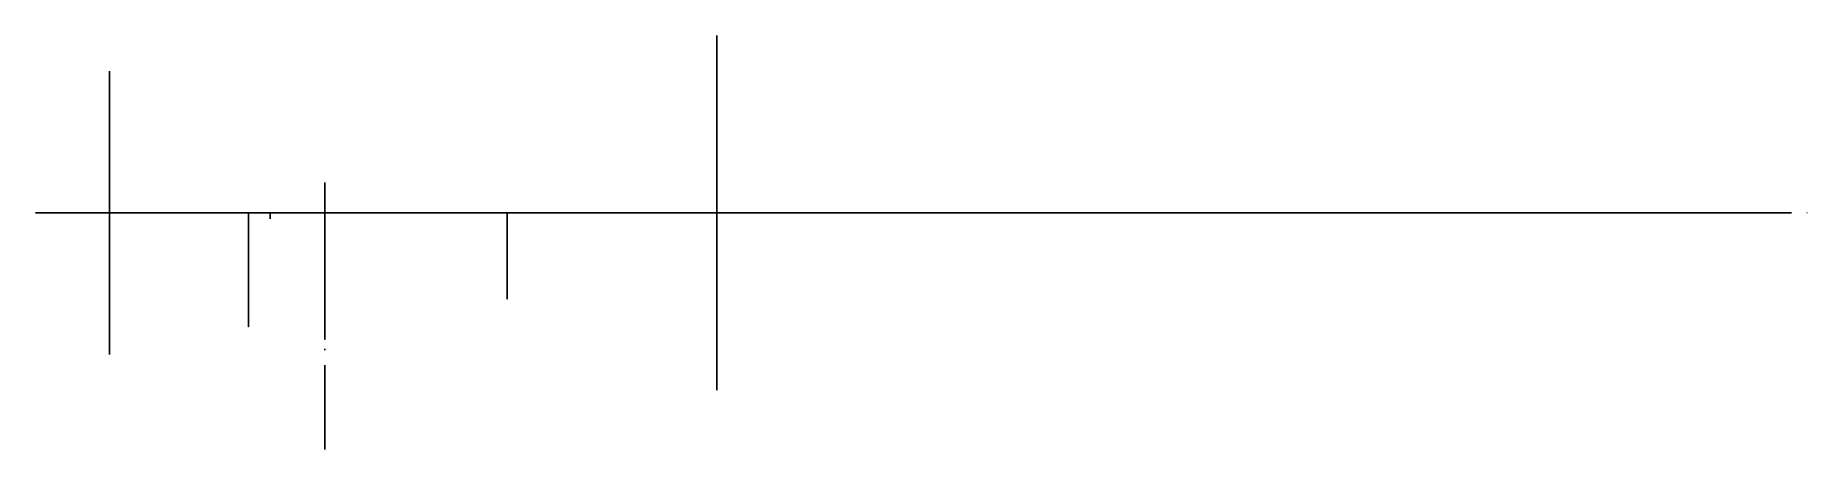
# Model space of a CAD drawing. Header units: millimetres. Extents: x -15 to 335, y -47 to 6967.
# Drawn here: x -14.6 to 334.9, y -46.7 to 35 of the extents above.
import ezdxf

# ---------------------------------------------------------------- set-up
doc = ezdxf.new("R2010")
doc.units = ezdxf.units.MM
doc.linetypes.add('ACAD_ISO04W100', pattern=[30, 24, -3, 0, -3])
for name, color, linetype in [('Lines', 7, 'Continuous'), ('section1-HID', 7, 'Continuous'), ('section1-VIS', 7, 'Continuous'), ('section2-HAT', 7, 'Continuous'), ('section2-HID', 7, 'Continuous'), ('section2-VIS', 7, 'Continuous'), ('top3-VIS', 7, 'Continuous'), ('Top4-HID', 7, 'Continuous'), ('Top4-VIS', 7, 'Continuous'), ('VPORTS', 7, 'Continuous'), ('Оси', 72, 'ACAD_ISO04W100'), ('размеры', 7, 'Continuous')]:
    doc.layers.add(name, color=color, linetype=linetype)

msp = doc.modelspace()

# ---------------------------------------------------------------- hatches: boundary and pattern name
at = {"layer": 'section2-HAT', "extrusion": (-1, 0, 0)}
h = msp.add_hatch(dxfattribs=at)
h.set_pattern_fill('ANSI31', color=256, scale=0.75, style=0)
h.set_pattern_definition([(45, (-5e-13, 69.9257), (-1.6838, 1.6838), [])])
edge = h.paths.add_edge_path(flags=16)
edge.add_arc((0, 0), 25, 0, 360)
edge = h.paths.add_edge_path()
edge.add_arc((0, 0), 28, 0, 360)
at = {"layer": 'размеры', "extrusion": (-2.04818e-16, -1, 2.08268e-32)}
h = msp.add_hatch(dxfattribs=at)
h.set_pattern_fill('ANSI31', color=256, scale=0.75, angle=90, style=0)
h.set_pattern_definition([(135, (-2e-42, 35), (-1.683798, -1.683798), [])])
h.paths.add_polyline_path([(136.46, 12), (131.12, 12), (130.46, 11), (130.46, 6.5), (136.46, 6.5)])
h.paths.add_polyline_path([(136.46, -12), (136.46, -6.5), (130.46, -6.5), (130.46, -11), (131.12, -12)])
edge = h.paths.add_edge_path()
edge.add_line((56.45, 34.96), (42.45, 34.92))
edge.add_line((42.45, 34.92), (42.45, 20.92))
edge.add_line((42.45, 20.92), (42.45, 0))
edge.add_line((42.45, 0), (54.46, 0))
edge.add_line((54.46, 0), (54.46, 15.92))
edge.add_spline(control_points=[(54.46, 15.92), (54.46, 16.04), (54.48, 16.18), (54.53, 16.44), (54.57, 16.57), (54.66, 16.8), (54.73, 16.92), (54.88, 17.14), (54.96, 17.25), (55.14, 17.42), (55.24, 17.51), (55.47, 17.66), (55.59, 17.72), (55.81, 17.81), (55.94, 17.85), (56.2, 17.91), (56.33, 17.92), (56.45, 17.92)], knot_values=[8.885776, 8.885776, 8.885776, 8.885776, 9.256016, 9.256016, 9.626257, 9.626257, 9.996497, 9.996497, 10.366738, 10.366738, 10.736979, 10.736979, 11.107219, 11.107219, 11.47746, 11.47746, 11.837619, 11.837619, 11.837619, 11.837619], degree=3, periodic=0)
edge.add_line((56.46, 17.92), (64.46, 17.92))
edge.add_line((64.46, 17.92), (64.46, 21.61))
edge.add_line((64.46, 21.61), (62.48, 24.92))
edge.add_line((62.48, 24.92), (56.45, 24.92))
edge.add_line((56.45, 24.92), (56.45, 34.96))
edge = h.paths.add_edge_path()
edge.add_line((42.45, 0), (42.45, -21.08))
edge.add_line((42.45, -21.08), (42.45, -35.08))
edge.add_line((42.45, -35.08), (43, -35.08))
edge.add_line((43, -35.08), (44.37, -35.08))
edge.add_line((44.37, -35.08), (45.45, -22.83))
edge.add_line((45.45, -22.83), (46.45, -22.83))
edge.add_line((46.45, -22.83), (46.45, -13.42))
edge.add_spline(control_points=[(46.45, -13.42), (47.49, -12.9), (48.42, -12.44), (48.97, -12.16), (49.27, -12.01), (49.39, -11.95), (49.43, -11.93), (49.45, -11.92), (49.45, -11.92), (49.45, -11.92), (49.45, -11.92), (49.46, -11.92), (49.46, -11.92), (49.46, -11.92), (49.47, -11.93), (49.51, -11.94), (49.62, -12), (49.95, -12.17), (50.95, -12.67), (52.45, -13.42)], knot_values=[0, 0, 0, 0.000481, 0.001239, 0.003459, 0.010092, 0.029981, 0.089642, 0.268543, 0.802382, 2.280448, 4.435277, 5.805257, 6.387744, 6.599221, 6.67179, 6.696217, 6.704387, 6.707113, 6.708022, 6.708022, 6.708022], weights=[1, 1.528769, 2.891109, 6.165265, 15.891128, 44.969164, 131.668225, 387.002614, 1108.044302, 2791.235822, 4069.996189, 2820.379314, 1251.176789, 461.431934, 159.199876, 53.68529, 17.965077, 5.996342, 1.999729, 1], degree=2, periodic=0)
edge.add_line((52.45, -13.42), (52.45, -14.08))
edge.add_line((52.45, -14.08), (54.46, -14.08))
edge.add_line((54.46, -14.08), (54.46, 0))
edge.add_line((54.46, 0), (42.45, 0))
h.paths.add_polyline_path([(136.46, -10), (136.46, -12), (136.46, -23), (137.96, -25), (138.46, -25), (138.46, -20), (143.46, -20), (143.46, -25), (146.46, -25), (146.46, -20), (151.46, -20), (151.46, -25), (151.96, -25), (153.46, -23), (153.46, -10)])
h.paths.add_polyline_path([(151.96, 25), (151.46, 25), (151.46, 20), (146.46, 20), (146.46, 25), (143.46, 25), (143.46, 20), (138.46, 20), (138.46, 25), (137.96, 25), (136.46, 23), (136.46, 10), (153.46, 10), (153.46, 23)])
h.paths.add_polyline_path([(168.45, -18), (164.45, -18), (156.44, -18), (156.44, -21.69), (158.43, -25), (164.44, -25), (164.45, -25), (164.45, -35), (165, -35), (166.21, -35), (167.45, -22.75), (168.45, -22.75)])
h.paths.add_polyline_path([(181.95, -11), (178.95, -11), (178.95, -13.5, -0.414214), (176.45, -16), (174.45, -16), (174.45, -22.75), (175.45, -22.75), (176.57, -35), (177.9, -35), (178.45, -35), (178.45, -19.75, -0.414214), (180.2, -18, 0.414214), (181.95, -16.25)])
h.paths.add_polyline_path([(173.95, -11), (166.44, -11), (166.44, -14), (168.45, -14), (168.45, -13.34), (171.45, -11.84), (173.95, -13.09)])
h.paths.add_polyline_path([(178.45, 35), (164.45, 35), (164.45, 25), (162.45, 25), (158.43, 25), (156.44, 21.69), (156.44, 18), (164.44, 18, -0.414214), (166.44, 16), (166.44, 11), (173.95, 11), (173.95, 16), (178.95, 16), (178.95, 11), (181.95, 11), (181.95, 16.25, 0.414214), (180.2, 18, -0.414214), (178.45, 19.75)])
h.paths.add_polyline_path([(64.46, -18.08), (56.46, -18.08), (56.45, -18.08), (52.45, -18.08), (52.45, -22.83), (53.45, -22.83), (54.63, -35.08), (55.9, -35.08), (56.45, -35.08), (56.45, -25), (58.45, -25), (62.52, -25), (64.46, -21.77)])
h = msp.add_hatch(dxfattribs=at)
h.set_pattern_fill('ANSI37', color=256, scale=0.75, style=0)
h.set_pattern_definition([(45, (-2e-42, 35), (-1.683798, 1.683798), []), (135, (-2e-42, 35), (-1.683798, -1.683798), [])])
h.paths.add_polyline_path([(58.45, -25.08), (56.45, -25.08), (56.45, -35), (58.45, -35)])
h.paths.add_polyline_path([(58.45, 34.96), (56.45, 34.96), (56.45, 25), (58.45, 25)])
h.paths.add_polyline_path([(164.45, 35), (162.45, 35), (162.45, 25), (164.45, 25)])
h.paths.add_polyline_path([(164.45, -25), (162.45, -25), (162.45, -35), (164.45, -35)])
h = msp.add_hatch(dxfattribs=at)
h.set_pattern_fill('ANSI31', color=256, scale=0.75, style=0)
h.set_pattern_definition([(45, (-2e-42, 35), (-1.683798, 1.683798), [])])
h.paths.add_polyline_path([(162.45, 25), (162.45, 28), (58.45, 28), (58.45, 25)])
h.paths.add_polyline_path([(148.45, 35), (148.45, 28), (162.45, 28), (162.45, 35)])
h.paths.add_polyline_path([(72.45, 28), (72.45, 35), (58.45, 34.96), (58.45, 28)])
h.paths.add_polyline_path([(162.45, -28), (162.45, -25), (62.52, -25), (62.48, -25.08), (58.45, -25.08), (58.45, -28)])
h.paths.add_polyline_path([(72.45, -35), (72.45, -28), (58.45, -28), (58.45, -35)])
h.paths.add_polyline_path([(162.45, -35), (162.45, -28), (148.45, -28), (148.45, -35)])
h.paths.add_polyline_path([(75.27, -3.75), (75.27, 3.75), (79.02, 3.75), (79.02, -3.75)], flags=9)
h = msp.add_hatch(dxfattribs=at)
h.set_pattern_fill('ANSI37', color=256, scale=0.5, style=0)
h.set_pattern_definition([(45, (-2e-42, 35), (-1.122532, 1.122532), []), (135, (-2e-42, 35), (-1.122532, -1.122532), [])])
h.paths.add_polyline_path([(173.95, 13.5, 1), (178.95, 13.5, 1)])
h.paths.add_polyline_path([(173.95, -13.5, 1), (178.95, -13.5, 1)])
h.paths.add_polyline_path([(144.46, 8, 1), (148.46, 8, 1)])
h.paths.add_polyline_path([(144.46, -8, 1), (148.46, -8, 1)])
h.paths.add_polyline_path([(143.46, -22.5, 1), (138.46, -22.5, 1)])
h.paths.add_polyline_path([(146.46, -22.5, 1), (151.46, -22.5, 1)])
h.paths.add_polyline_path([(138.46, 22.5, 1), (143.46, 22.5, 1)])
h.paths.add_polyline_path([(151.46, 22.5, 1), (146.46, 22.5, 1)])

# ---------------------------------------------------------------- linework, layer by layer
at = {"extrusion": (1, 0, -3.44509e-16)}
msp.add_line((42.45, 0, -0.08), (42.45, -13, -0.08), dxfattribs=at)
at = {"extrusion": (-1.22465e-16, 0, -1)}
msp.add_line((123.27, -25.54), (123.27, -25.54), dxfattribs=at)
at = {"layer": 'Lines', "extrusion": (-1, 0, 0)}
for p, q in [((42.45, 0, -20), (42.45, 6, -20)), ((42.45, 6, -20), (42.45, 6, 20)), ((42.45, 0, 20), (42.45, 6, 20))]:
    msp.add_line(p, q, dxfattribs=at)
at = {"layer": 'Lines', "extrusion": (-1, 0, 0), "elevation": -119.79}
for points in [[(-24, -25.35), (-27, -23.62), (-30, -25.35), (-30, -28.81), (-27, -30.54), (-24, -28.81)], [(-24, 28.81), (-27, 30.54), (-30, 28.81), (-30, 25.35), (-27, 23.62), (-24, 25.35)]]:
    msp.add_lwpolyline(points, close=True, dxfattribs=at)
at = {"layer": 'Lines', "extrusion": (-1, 0, 0)}
for centre, radius in [((-27, -27, -119.79), 7), ((-27, 27.16, -119.79), 7), ((-27, -27, -119.79), 6), ((-27, 27.16, -119.79), 6), ((-27, -27, -119.79), 5), ((-27, 27.16, -119.79), 5), ((-27, -27.08, -119.79), 3), ((-27, 27.08, -119.79), 3)]:
    msp.add_circle(centre, radius, dxfattribs=at)
at = {"layer": 'section1-HID'}
for p, q in [((42.45, 0, 20.92), (42.45, 0, -21.08)), ((52.45, 0, -21.08), (42.45, 0, -21.08)), ((52.45, 0, -33.08), (42.45, 0, -33.08)), ((52.45, 0, 32.92), (42.45, 0, 32.92)), ((52.45, 0, 20.92), (42.45, 0, 20.92)), ((52.45, 0, -27.08), (52.45, 0, -22.83)), ((52.45, 0, -33.08), (52.45, 0, -27.08)), ((52.45, 0, 26.92), (52.45, 0, 32.92)), ((52.45, 0, 20.92), (52.45, 0, 26.92)), ((56.45, 0, -23.08), (52.45, 0, -23.08)), ((56.45, 0, -31.08), (52.45, 0, -31.08)), ((56.45, 0, 30.92), (52.45, 0, 30.92)), ((56.45, 0, 22.92), (52.45, 0, 22.92)), ((56.45, 0, 23), (58.45, 0, 23)), ((56.45, 0, 31), (58.45, 0, 31)), ((56.45, 0, -31), (58.45, 0, -31)), ((56.45, 0, -23), (58.45, 0, -23)), ((58.45, 0, -25), (58.45, 0, 24.92)), ((58.45, 0, 24.92), (58.45, 0, -25)), ((58.45, 0, 23), (72.45, 0, 23)), ((58.45, 0, 31), (72.45, 0, 31)), ((58.45, 0, -31), (72.45, 0, -31)), ((58.45, 0, -23), (72.45, 0, -23)), ((62.48, 0, -25.08), (62.48, 0, 24.92)), ((72.45, 0, -28), (72.45, 0, 28)), ((90.5, 0, 1.5), (95.73, 0, 1.5)), ((90.5, 0, -1.5), (95.73, 0, -1.5)), ((91.77, 0, -1.5), (91.77, 0, -13.92)), ((91.77, 0, 13.92), (91.77, 0, 1.5)), ((94.77, 0, -1.5), (94.77, 0, -13.92)), ((94.77, 0, 13.92), (94.77, 0, 1.5)), ((97.27, 0, 25), (97.27, 0, -25)), ((97.77, 0, 20), (97.77, 0, -20)), ((99.57, 0, 6.5), (99.57, 0, -6.5)), ((100.77, 0, 10), (100.77, 0, -10)), ((102.77, 0, 20), (102.77, 0, -20)), ((103.77, 0, 6), (103.77, 0, -6)), ((105.77, 0, 20), (105.77, 0, -20)), ((107.77, 0, 6), (107.77, 0, -6)), ((110.77, 0, 20), (110.77, 0, -20)), ((111.27, 0, 25), (111.27, 0, -25)), ((112.77, 0, -10), (112.77, 0, 10)), ((112.77, 0, 10), (112.77, 0, -10)), ((148.45, 0, 28), (148.45, 0, -28)), ((148.45, 0, 23), (162.45, 0, 23)), ((148.45, 0, 31), (162.45, 0, 31)), ((148.45, 0, -31), (162.45, 0, -31)), ((148.45, 0, -23), (162.45, 0, -23)), ((156.44, 0, -11), (156.44, 0, 11)), ((158.43, 0, 25), (158.43, 0, -25)), ((162.45, 0, 25), (162.45, 0, -25)), ((162.45, 0, -25), (162.45, 0, 25)), ((162.45, 0, 23), (164.45, 0, 23)), ((162.45, 0, 31), (164.45, 0, 31)), ((162.45, 0, -31), (164.45, 0, -31)), ((162.45, 0, -23), (164.45, 0, -23)), ((164.44, 0, 11), (164.44, 0, -11)), ((164.45, 0, -11), (164.45, 0, 11)), ((168.45, 0, -23), (164.45, 0, -23)), ((168.45, 0, -31), (164.45, 0, -31)), ((168.45, 0, 31), (164.45, 0, 31)), ((168.45, 0, 23), (164.45, 0, 23)), ((166.44, 0, -10), (166.44, 0, 10)), ((168.45, 0, -22.75), (168.45, 0, -33)), ((168.45, 0, 33), (168.45, 0, 21)), ((168.45, 0, -33), (178.45, 0, -33)), ((168.45, 0, -21), (178.45, 0, -21)), ((168.45, 0, 21), (178.45, 0, 21)), ((168.45, 0, 33), (178.45, 0, 33)), ((173.95, 0, -10), (173.95, 0, 10)), ((178.45, 0, -19.75), (178.45, 0, 19.75)), ((178.95, 0, 10), (178.95, 0, -10)), ((181.95, 0, 10), (181.95, 0, -10)), ((261.77, 0, -11), (261.77, 0, 11)), ((262.77, 0, 6.5), (262.77, 0, -6.5))]:
    msp.add_line(p, q, dxfattribs=at)
for points, weights in [([(90.5, 0, 1.5), (90.38, 0), (90.5, 0, -1.5)], [1.07913430384, 1.08753236283, 1.07913430384]), ([(95.73, 0, -1.5), (95.77, 0, -0.75), (95.77, 0)], [1.01390288469, 1.00888457794, 1]), ([(95.77, 0), (95.77, 0, 0.75), (95.73, 0, 1.5)], [1, 1.00888457794, 1.01390288469])]:
    msp.add_rational_spline(points, weights, degree=2, dxfattribs=at)
at = {"layer": 'section1-VIS'}
for p, q in [((21.43, 0, -9.28), (39.45, 0, -21.08)), ((39.45, 0, 20.92), (21.43, 0, 9.12)), ((39.45, 0, -21.08), (42.45, 0, -21.08)), ((42.45, 0, 20.92), (39.45, 0, 20.92)), ((42.45, 0, 34.92), (42.45, 0, 20.92)), ((42.45, 0, -35.08), (43, 0, -35.08)), ((42.45, 0, -21.08), (42.45, 0, -35.08)), ((72.45, 0, 35), (42.45, 0, 34.92)), ((55.9, 0, -35.08), (43, 0, -35.08)), ((44.37, 0, -35.08), (45.45, 0, -22.83)), ((45.45, 0, -22.83), (46.45, 0, -22.83)), ((52.45, 0, -22.83), (46.45, 0, -22.83)), ((52.45, 0, -13.42), (46.45, 0, -13.42)), ((46.45, 0, -22.83), (46.45, 0, -13.42)), ((52.45, 0, -22.83), (53.45, 0, -22.83)), ((52.45, 0, -18.08), (52.45, 0, -22.83)), ((56.45, 0, -18.08), (52.45, 0, -18.08)), ((52.45, 0, -14.08), (54.46, 0, -14.08)), ((52.45, 0, -13.42), (52.45, 0, -14.08)), ((53.45, 0, -22.83), (54.63, 0, -35.08)), ((54.46, 0, -14.08), (54.46, 0, -15.96)), ((54.46, 0, -14.08), (54.46, 0, 15.92)), ((55.9, 0, -35.08), (56.45, 0, -35.08)), ((56.45, 0, -18.08), (56.45, 0, -18.08)), ((56.45, 0, 25), (58.45, 0, 25)), ((56.45, 0, 35), (56.45, 0, 25)), ((56.45, 0, -25), (56.45, 0, -35)), ((58.45, 0, -25), (56.45, 0, -25)), ((56.45, 0, -35), (58.45, 0, -35)), ((56.46, 0, 17.92), (64.46, 0, 17.92)), ((64.46, 0, -18.08), (56.46, 0, -18.08)), ((62.48, 0, 24.92), (56.46, 0, 24.92)), ((56.46, 0, -25.08), (62.48, 0, -25.08)), ((58.45, 0, 24.92), (58.45, 0, 25)), ((58.45, 0, 35), (58.45, 0, 25)), ((162.45, 0, 28), (58.45, 0, 28)), ((58.45, 0, 25), (162.45, 0, 25)), ((58.45, 0, -28), (162.45, 0, -28)), ((58.45, 0, -35), (72.45, 0, -35)), ((58.45, 0, -25), (58.45, 0, -35)), ((162.45, 0, -25), (58.45, 0, -25)), ((58.45, 0, 25), (58.45, 0, 24.92)), ((58.45, 0, 25), (58.45, 0, 35)), ((58.45, 0, -35), (58.45, 0, -25)), ((64.46, 0, 21.61), (62.48, 0, 24.92)), ((62.48, 0, -25.08), (64.46, 0, -21.77)), ((64.46, 0, 17.92), (64.46, 0, -18.08)), ((64.46, 0, 17.92), (64.46, 0, 21.61)), ((64.46, 0, -21.77), (64.46, 0, -18.08)), ((72.45, 0, 28), (72.45, 0, 35)), ((72.45, 0, -35), (72.45, 0, -28)), ((97.77, 0, 25), (97.27, 0, 25)), ((97.27, 0, -25), (97.77, 0, -25)), ((105.77, 0, 25), (102.77, 0, 25)), ((102.77, 0, -25), (105.77, 0, -25)), ((111.27, 0, 25), (110.77, 0, 25)), ((110.77, 0, -25), (111.27, 0, -25)), ((127.76, 0, 4.95), (127.76, 0, -5.06)), ((129.04, 0, -6.5), (140.26, 0, -6.5)), ((140.26, 0, 6.5), (129.04, 0, 6.5)), ((130.46, 0, -11), (131.12, 0, -12)), ((130.46, 0, -6.5), (130.46, 0, -11)), ((131.12, 0, 12), (130.46, 0, 11)), ((131.12, 0, -12), (136.46, 0, -12)), ((136.46, 0, 12), (131.12, 0, 12)), ((132.46, 0, 13.92), (135.46, 0, 13.92)), ((135.46, 0, -13.92), (132.46, 0, -13.92)), ((136.46, 0, 10), (153.46, 0, 10)), ((136.46, 0, 23), (136.46, 0, 10)), ((137.96, 0, 25), (136.46, 0, 23)), ((136.46, 0, -23), (137.96, 0, -25)), ((136.46, 0, -10), (136.46, 0, -23)), ((153.46, 0, -10), (136.46, 0, -10)), ((136.46, 0, -12), (136.46, 0, -6.5)), ((138.46, 0, 20), (138.46, 0, 25)), ((143.46, 0, 20), (138.46, 0, 20)), ((138.46, 0, -20), (143.46, 0, -20)), ((138.46, 0, -25), (138.46, 0, -20)), ((140.26, 0, -8.5), (141.46, 0, -10)), ((140.26, 0, -6.5), (140.26, 0, -8.5)), ((140.26, 0, 8.5), (140.26, 0, 6.5)), ((141.46, 0, 10), (140.26, 0, 8.5)), ((141.46, 0, -10), (144.46, 0, -10)), ((144.46, 0, 10), (141.46, 0, 10)), ((143.46, 0, 25), (143.46, 0, 20)), ((143.46, 0, -20), (143.46, 0, -25)), ((144.46, 0, -6), (148.46, 0, -6)), ((144.46, 0, -10), (144.46, 0, -6)), ((144.46, 0, 6), (144.46, 0, 10)), ((148.46, 0, 6), (144.46, 0, 6)), ((146.46, 0, 20), (146.46, 0, 25)), ((151.46, 0, 20), (146.46, 0, 20)), ((146.46, 0, -20), (151.46, 0, -20)), ((146.46, 0, -25), (146.46, 0, -20)), ((148.45, 0, 35), (148.45, 0, 28)), ((162.45, 0, 35), (148.45, 0, 35)), ((148.45, 0, -35), (162.45, 0, -35)), ((148.45, 0, -28), (148.45, 0, -35)), ((148.46, 0, -10), (153.46, 0, -10)), ((148.46, 0, -6), (148.46, 0, -10)), ((148.46, 0, 10), (148.46, 0, 6)), ((153.46, 0, 10), (148.46, 0, 10)), ((151.46, 0, 25), (151.46, 0, 20)), ((151.46, 0, -20), (151.46, 0, -25)), ((153.46, 0, 23), (151.96, 0, 25)), ((151.96, 0, -25), (153.46, 0, -23)), ((153.46, 0, -11), (302.46, 0, -11)), ((153.46, 0, -10), (153.46, 0, -11)), ((153.46, 0, 11), (153.46, 0, 10)), ((302.46, 0, 11), (153.46, 0, 11)), ((153.46, 0, 10), (153.46, 0, 23)), ((153.46, 0, -23), (153.46, 0, -10)), ((164.44, 0, -18), (156.44, 0, -18)), ((156.44, 0, 18), (164.44, 0, 18)), ((156.44, 0, -18), (156.44, 0, -11)), ((156.44, 0, 11), (156.44, 0, 18)), ((156.44, 0, -18), (156.44, 0, -21.69)), ((156.44, 0, 21.69), (156.44, 0, 18)), ((156.44, 0, -21.69), (158.43, 0, -25)), ((158.43, 0, 25), (156.44, 0, 21.69)), ((158.43, 0, -25), (164.44, 0, -25)), ((164.44, 0, 25), (158.43, 0, 25)), ((162.45, 0, 25), (162.45, 0, 35)), ((162.45, 0, -35), (162.45, 0, -25)), ((162.45, 0, 25), (164.45, 0, 25)), ((162.45, 0, 35), (162.45, 0, 25)), ((164.45, 0, 35), (162.45, 0, 35)), ((162.45, 0, -25), (162.45, 0, -35)), ((164.45, 0, -25), (162.45, 0, -25)), ((162.45, 0, -35), (164.45, 0, -35)), ((164.45, 0, -18), (164.45, 0, -18)), ((164.45, 0, -35), (165, 0, -35)), ((168.45, 0, -18), (164.45, 0, -18)), ((178.45, 0, 35), (164.45, 0, 35)), ((164.45, 0, 25), (164.45, 0, 35)), ((164.45, 0, -35), (164.45, 0, -25)), ((177.9, 0, -35), (165, 0, -35)), ((166.21, 0, -35), (167.45, 0, -22.75)), ((166.44, 0, -15.88), (166.44, 0, -14)), ((166.44, 0, -11), (166.44, 0, -14)), ((173.95, 0, -11), (166.44, 0, -11)), ((166.44, 0, -14), (168.45, 0, -14)), ((166.44, 0, 11), (173.95, 0, 11)), ((166.44, 0, 16), (166.44, 0, 11)), ((167.45, 0, -22.75), (168.45, 0, -22.75)), ((174.45, 0, -22.75), (168.45, 0, -22.75)), ((173.95, 0, -13.34), (168.45, 0, -13.34)), ((168.45, 0, -13.34), (171.45, 0, -11.84)), ((168.45, 0, -14), (168.45, 0, -13.34)), ((168.45, 0, -22.75), (168.45, 0, -18)), ((171.45, 0, -11.84), (173.95, 0, -13.09)), ((173.95, 0, -11), (173.95, 0, -16)), ((173.95, 0, 16), (178.95, 0, 16)), ((173.95, 0, 11), (173.95, 0, 16)), ((178.7, 0, -16), (173.95, 0, -16)), ((174.45, 0, -22.75), (175.45, 0, -22.75)), ((174.45, 0, -15), (174.45, 0, -22.75)), ((175.45, 0, -22.75), (176.57, 0, -35)), ((177.9, 0, -35), (178.45, 0, -35)), ((178.45, 0, 19.75), (178.45, 0, 35)), ((178.45, 0, -35), (178.45, 0, -19.75)), ((178.95, 0, 11), (181.95, 0, 11)), ((178.95, 0, 16), (178.95, 0, 11)), ((178.95, 0, -11), (178.95, 0, -16)), ((181.95, 0, -11), (178.95, 0, -11)), ((181.95, 0, 11), (181.95, 0, 16.25)), ((181.95, 0, -16.25), (181.95, 0, -11)), ((302.46, 0, -11), (303.46, 0, -10)), ((303.46, 0, 10), (302.46, 0, 11)), ((303.46, 0, -6.5), (316.46, 0, -6.5)), ((303.46, 0, -10), (303.46, 0, -6.5)), ((303.46, 0, 6.5), (303.46, 0, 10)), ((316.46, 0, 6.5), (303.46, 0, 6.5)), ((316.46, 0, -6.5), (316.46, 0, 6.5))]:
    msp.add_line(p, q, dxfattribs=at)
at = {"layer": 'section1-VIS', "extrusion": (-2.19936e-16, -1, 0)}
for centre, radius in [((27.45, -0.08), 5), ((140.96, 22.5), 2.5), ((140.96, -22.5), 2.5), ((146.46, -8), 2), ((146.46, 8), 2), ((148.96, 22.5), 2.5), ((148.96, -22.5), 2.5), ((176.45, -13.5), 2.5), ((176.45, 13.5), 2.5)]:
    msp.add_circle(centre, radius, dxfattribs=at)
for centre, radius, start, end in [((27.45, -0.08), 11, 123.2034, 236.7966), ((164.44, 16), 2, 0, 89.7105), ((180.2, 19.75), 1.75, 180, 270), ((180.2, -19.75), 1.75, 90, 180), ((180.2, 16.25), 1.75, 360, 90), ((180.2, -16.25), 1.75, 270, 360)]:
    msp.add_arc(centre, radius, start, end, dxfattribs=at)
at = {"layer": 'section1-VIS'}
msp.add_rational_spline([(46.45, 0, -13.42), (47.49, 0, -12.9), (48.42, 0, -12.44), (48.97, 0, -12.16), (49.27, 0, -12.01), (49.39, 0, -11.95), (49.43, 0, -11.93), (49.45, 0, -11.92), (49.45, 0, -11.92), (49.45, 0, -11.92), (49.45, 0, -11.92), (49.46, 0, -11.92), (49.46, 0, -11.92), (49.46, 0, -11.92), (49.47, 0, -11.93), (49.51, 0, -11.94), (49.62, 0, -12), (49.95, 0, -12.17), (50.95, 0, -12.67), (52.45, 0, -13.42)], [1, 1.52876948313, 2.89110949954, 6.16526489463, 15.8911284195, 44.9691643322, 131.668224833, 387.002613853, 1108.04430155, 2791.2358216, 4069.99618893, 2820.37931405, 1251.17678858, 461.431934242, 159.199876015, 53.6852903408, 17.9650774571, 5.99634205258, 1.99972895293, 1], degree=2, knots=[0, 0, 0, 0.000481, 0.001239, 0.003459, 0.010092, 0.029981, 0.089642, 0.268543, 0.802382, 2.280448, 4.435277, 5.805257, 6.387744, 6.599221, 6.67179, 6.696217, 6.704387, 6.707113, 6.708022, 6.708022, 6.708022], dxfattribs=at)
for points, knots in [([(51.69, 0, -16.08), (51.69, 0, -16.21), (51.7, 0, -16.35), (51.75, 0, -16.61), (51.78, 0, -16.74), (51.86, 0, -16.98), (51.91, 0, -17.1), (52, 0, -17.31), (52.05, 0, -17.41), (52.15, 0, -17.58), (52.19, 0, -17.66), (52.28, 0, -17.81), (52.32, 0, -17.87), (52.39, 0, -17.98), (52.41, 0, -18.01), (52.45, 0, -18.07), (52.45, 0, -18.08), (52.45, 0, -18.08)], [0, 0, 0, 0, 0.394527, 0.394527, 0.789055, 0.789055, 1.183582, 1.183582, 1.578109, 1.578109, 1.968296, 1.968296, 2.358483, 2.358483, 2.74867, 2.74867, 3.138451, 3.138451, 3.138451, 3.138451]), ([(52.45, 0, -14.08), (52.45, 0, -14.08), (52.45, 0, -14.09), (52.41, 0, -14.15), (52.39, 0, -14.19), (52.32, 0, -14.29), (52.28, 0, -14.35), (52.19, 0, -14.5), (52.15, 0, -14.58), (52.05, 0, -14.75), (52, 0, -14.85), (51.91, 0, -15.07), (51.86, 0, -15.18), (51.78, 0, -15.43), (51.75, 0, -15.55), (51.7, 0, -15.82), (51.69, 0, -15.95), (51.69, 0, -16.08)], [9.416979, 9.416979, 9.416979, 9.416979, 9.806759, 9.806759, 10.196946, 10.196946, 10.587133, 10.587133, 10.97732, 10.97732, 11.371848, 11.371848, 11.766375, 11.766375, 12.160902, 12.160902, 12.55543, 12.55543, 12.55543, 12.55543]), ([(54.46, 0, -15.96), (54.46, 0, -15.99), (54.47, 0, -16.02), (54.48, 0, -16.25), (54.52, 0, -16.45), (54.66, 0, -16.86), (54.77, 0, -17.07), (55.06, 0, -17.47), (55.27, 0, -17.66), (55.81, 0, -17.99), (56.13, 0, -18.08), (56.45, 0, -18.08)], [-4.183485, -4.183485, -4.183485, -4.183485, -4.073431, -4.073431, -3.383228, -3.383228, -2.529268, -2.529268, -1.410418, -1.410418, 0, 0, 0, 0]), ([(54.46, 0, 15.92), (54.46, 0, 16.04), (54.48, 0, 16.18), (54.53, 0, 16.44), (54.57, 0, 16.57), (54.66, 0, 16.8), (54.73, 0, 16.92), (54.88, 0, 17.14), (54.96, 0, 17.25), (55.14, 0, 17.42), (55.24, 0, 17.51), (55.47, 0, 17.66), (55.59, 0, 17.72), (55.81, 0, 17.81), (55.94, 0, 17.85), (56.2, 0, 17.91), (56.33, 0, 17.92), (56.45, 0, 17.92)], [8.885776, 8.885776, 8.885776, 8.885776, 9.256016, 9.256016, 9.626257, 9.626257, 9.996497, 9.996497, 10.366738, 10.366738, 10.736979, 10.736979, 11.107219, 11.107219, 11.47746, 11.47746, 11.837619, 11.837619, 11.837619, 11.837619]), ([(164.45, 0, -18), (164.68, 0, -18), (164.91, 0, -17.95), (165.34, 0, -17.78), (165.56, 0, -17.64), (165.9, 0, -17.32), (166.04, 0, -17.14), (166.25, 0, -16.77), (166.33, 0, -16.6), (166.42, 0, -16.23), (166.44, 0, -16.05), (166.44, 0, -15.88)], [-8.978963, -8.978963, -8.978963, -8.978963, -7.778587, -7.778587, -6.568579, -6.568579, -5.60501, -5.60501, -4.853988, -4.853988, -4.189216, -4.189216, -4.189216, -4.189216]), ([(168.45, 0, -18), (168.45, 0, -18), (168.46, 0, -17.99), (168.5, 0, -17.93), (168.52, 0, -17.89), (168.59, 0, -17.79), (168.63, 0, -17.73), (168.72, 0, -17.58), (168.76, 0, -17.5), (168.86, 0, -17.33), (168.91, 0, -17.23), (169, 0, -17.02), (169.05, 0, -16.9), (169.13, 0, -16.66), (169.16, 0, -16.53), (169.21, 0, -16.27), (169.22, 0, -16.13), (169.22, 0, -15.87), (169.21, 0, -15.73), (169.16, 0, -15.47), (169.13, 0, -15.34), (169.05, 0, -15.1), (169, 0, -14.98), (168.91, 0, -14.77), (168.86, 0, -14.67), (168.76, 0, -14.5), (168.72, 0, -14.42), (168.63, 0, -14.27), (168.59, 0, -14.21), (168.52, 0, -14.11), (168.5, 0, -14.07), (168.46, 0, -14.01), (168.45, 0, -14), (168.45, 0, -14)], [3.138857, 3.138857, 3.138857, 3.138857, 3.529044, 3.529044, 3.919231, 3.919231, 4.309418, 4.309418, 4.699605, 4.699605, 5.094133, 5.094133, 5.48866, 5.48866, 5.883188, 5.883188, 6.277715, 6.277715, 6.672242, 6.672242, 7.06677, 7.06677, 7.461297, 7.461297, 7.855824, 7.855824, 8.246011, 8.246011, 8.636198, 8.636198, 9.026385, 9.026385, 9.416572, 9.416572, 9.416572, 9.416572]), ([(173.95, 0, -14.91), (174.06, 0, -14.93), (174.15, 0, -14.94), (174.3, 0, -14.97), (174.36, 0, -14.98), (174.44, 0, -15), (174.45, 0, -15), (174.45, 0, -15)], [11.919149, 11.919149, 11.919149, 11.919149, 12.466926, 12.466926, 13.033587, 13.033587, 13.600248, 13.600248, 13.600248, 13.600248])]:
    msp.add_open_spline(points, degree=3, knots=knots, dxfattribs=at)
for points, weights in [([(131.18, 0, 12), (131.77, 0, 12.89), (132.46, 0, 13.92)], [1.00352556726, 1.00448253053, 1]), ([(132.46, 0, -13.92), (131.77, 0, -12.89), (131.18, 0, -12)], [1, 1.00448253053, 1.00352556726]), ([(135.46, 0, 13.92), (135.97, 0, 12.89), (136.41, 0, 12)], [1, 1.00286078737, 1.0002877864]), ([(136.41, 0, -12), (135.97, 0, -12.89), (135.46, 0, -13.92)], [1.0002877864, 1.00286078737, 1]), ([(173.95, 0, -13.09), (173.95, 0, -13.09), (173.95, 0, -13.34)], [1.1, 1.1, 1])]:
    msp.add_rational_spline(points, weights, degree=2, dxfattribs=at)
at = {"layer": 'section2-HID'}
for p, q in [((119.79, 4, -22.75), (119.79, 6.45, -35)), ((119.79, 4, -22.75), (119.79, 0, -22.75)), ((119.79, 3, -13.34), (119.79, -3, -13.34)), ((119.79, 3, -22.75), (119.79, 3, -13.34)), ((119.79, 0, -11.84), (119.79, 3, -13.34)), ((119.79, 1.66, -13.34), (119.79, 1.66, -14.88)), ((119.79, 0, -22.75), (119.79, -4, -22.75)), ((119.79, 0, -11.84), (119.79, -3, -13.34)), ((119.79, -1.66, -14.88), (119.79, -1.66, -13.34)), ((119.79, -3, -22.75), (119.79, -3, -13.34)), ((119.79, -4, -22.75), (119.79, -6.45, -35))]:
    msp.add_line(p, q, dxfattribs=at)
at = {"layer": 'section2-HID', "extrusion": (-1, 0, 0)}
for centre, radius in [((-27, -27, -119.79), 6), ((-27, 27, -119.79), 6), ((0, 0, -119.79), 10), ((0, 0, -119.79), 6.5), ((27, -27, -119.79), 6), ((27, 27, -119.79), 6)]:
    msp.add_circle(centre, radius, dxfattribs=at)
msp.add_arc((0, 0, -119.79), 15, 276.3473, 263.6527, dxfattribs=at)
at = {"layer": 'section2-HID'}
msp.add_rational_spline([(119.79, -1.66, -13.34), (119.79, 0, -12.88), (119.79, 1.66, -13.34)], [1, 1.2, 1], degree=2, dxfattribs=at)
at = {"layer": 'section2-VIS'}
for p, q in [((119.79, 35, 27), (119.79, 35, -27)), ((119.79, -27, 35), (119.79, 27, 35)), ((119.79, 27, -35), (119.79, -27, -35)), ((119.79, 1.66, -14.88), (119.79, 1.66, -14.91)), ((119.79, -35, -27), (119.79, -35, 27))]:
    msp.add_line(p, q, dxfattribs=at)
at = {"layer": 'section2-VIS', "extrusion": (-1, 0, 0)}
for centre, radius in [((-27, 27, -119.79), 4), ((-27, -27, -119.79), 4), ((0, 0, -119.79), 28), ((0, 0, -119.79), 25), ((0, 0, -119.79), 11), ((27, -27, -119.79), 4), ((27, 27, -119.79), 4)]:
    msp.add_circle(centre, radius, dxfattribs=at)
for centre, radius, start, end in [((-27, -27, -119.79), 8, 180, 270), ((-27, 27, -119.79), 8, 90, 180), ((0, -16, -119.79), 2, 269.6929, 270.3071), ((27, 27, -119.79), 8, 0, 90), ((27, -27, -119.79), 8, 270, 0)]:
    msp.add_arc(centre, radius, start, end, dxfattribs=at)
at = {"layer": 'top3-VIS', "extrusion": (-2.04818e-16, -1, 2.08268e-32)}
for p, q in [((-13.68, 0, -7.76), (-14.63, 0, 20.6)), ((-14.63, 0, 20.6), (13.13, 0, 28.24)), ((33.55, 0, 74.59), (77.26, 0, 60.31)), ((42.45, 0, 20.92), (39.45, 0, 20.92)), ((42.45, 0, 20.92), (42.45, 0, -21.08)), ((42.45, 0, -21.08), (42.45, 0, 20.92)), ((72.45, 0, 28), (58.45, 0, 28)), ((77.26, 0, 60.31), (105.55, 0, 45.2))]:
    msp.add_line(p, q, dxfattribs=at)
msp.add_circle((32.58, 73.94), 26.13, dxfattribs=at)
at = {"layer": 'Top4-HID'}
for p, q in [((119.79, 27, -35), (119.79, -27, -35)), ((119.79, 0, -22.75), (119.79, -4, -22.75)), ((119.79, 0, -11.84), (119.79, -3, -13.34)), ((119.79, 0, -11.92), (119.79, -3, -13.42)), ((119.79, -1.66, -14.91), (119.79, -1.66, -13.34)), ((119.79, -3, -22.83), (119.79, -3, -13.42)), ((119.79, -3, -22.75), (119.79, -3, -13.34)), ((119.79, -4, -22.83), (119.79, -6.45, -35.08)), ((119.79, -4, -22.75), (119.79, -6.45, -35)), ((119.79, -35, -27), (119.79, -35, 27))]:
    msp.add_line(p, q, dxfattribs=at)
at = {"layer": 'Top4-HID', "extrusion": (-1, 0, 0)}
for centre in [(27, -27, -119.79), (27, 27, -119.79)]:
    msp.add_circle(centre, 6, dxfattribs=at)
for centre, radius, start, end in [((-27, -27, -119.79), 8, 180.5777, 270), ((-27, -27, -119.79), 4, 359.7111, 0), ((-27, 27.08, -119.79), 4, 359.7111, 0), ((0, -16, -119.79), 2, 269.6929, 270.3071), ((0, 0, -119.79), 12, 270, 0), ((0, 0, -119.79), 12, 0, 90), ((0, 0, -119.79), 14, 6.1506, 83.8494), ((0, 0, -119.79), 14, 276.1506, 353.8494), ((27, -27, -119.79), 4, 0, 180.8665), ((27, 27, -119.79), 4, 0, 180.8665), ((27, -27, -119.79), 8, 270, 0), ((27, -27, -119.79), 4, 359.7111, 0), ((27, 27, -119.79), 4, 359.7111, 0)]:
    msp.add_arc(centre, radius, start, end, dxfattribs=at)
at = {"layer": 'Top4-HID'}
msp.add_open_spline([(119.79, -2, -15.88), (119.79, -2, -15.91), (119.79, -2, -15.94), (119.79, -2, -16.17), (119.79, -1.98, -16.37), (119.79, -1.86, -16.78), (119.79, -1.75, -16.98), (119.79, -1.47, -17.39), (119.79, -1.25, -17.58), (119.79, -0.7, -17.91), (119.79, -0.35, -18), (119.79, -0.01, -18)], degree=3, knots=[-4.183485, -4.183485, -4.183485, -4.183485, -4.073431, -4.073431, -3.383228, -3.383228, -2.529268, -2.529268, -1.410418, -1.410418, 0, 0, 0, 0], dxfattribs=at)
for points, weights in [([(119.79, -1.5, 13.92), (119.79, -1.5, 12.89), (119.79, -1.5, 12)], [1, 1.00448253053, 1.00352556726]), ([(119.79, -1.5, -12), (119.79, -1.5, -12.89), (119.79, -1.5, -13.92)], [1.00352556726, 1.00448253053, 1]), ([(119.79, -13.92, -1.5), (119.79, -12.89, -1.5), (119.79, -12, -1.5)], [1, 1.00448253075, 1.00352556743]), ([(119.79, -12, -1.5), (119.79, -12), (119.79, -12, 1.5)], [1.07913430384, 1.08753236283, 1.07913430384]), ([(119.79, -12, 1.5), (119.79, -12.89, 1.5), (119.79, -13.92, 1.5)], [1.00352556743, 1.00448253075, 1])]:
    msp.add_rational_spline(points, weights, degree=2, dxfattribs=at)
at = {"layer": 'Top4-VIS'}
for p, q in [((119.79, 35, 26.92), (119.79, 35, -27.08)), ((119.79, 35, 27), (119.79, 35, -27)), ((119.79, -27, 34.92), (119.79, 27, 34.92)), ((119.79, 27, -35.08), (119.79, -27, -35.08)), ((119.79, -27, 35), (119.79, 27, 35)), ((119.79, -6.5, 9.12), (119.79, -6.5, 20.92)), ((119.79, -6.5, -9.28), (119.79, -6.5, 9.12)), ((119.79, -6.5, -21.08), (119.79, -6.5, -9.28)), ((119.79, -35, -27.08), (119.79, -35, 26.92))]:
    msp.add_line(p, q, dxfattribs=at)
at = {"layer": 'Top4-VIS', "extrusion": (-1, 0, 0)}
for centre, radius in [((27, -27.08, -119.79), 6), ((27, 26.92, -119.79), 6), ((27, -27.08, -119.79), 4), ((27, 26.92, -119.79), 4)]:
    msp.add_circle(centre, radius, dxfattribs=at)
for centre, radius, start, end in [((-27, 26.92, -119.79), 8, 90, 180), ((-27, -27.08, -119.79), 8, 180, 270), ((-27, -27, -119.79), 8, 180, 180.5777), ((-27, 27, -119.79), 8, 90, 180), ((27, -27, -119.79), 4, 180.8665, 359.7111), ((27, 27, -119.79), 4, 180.8665, 359.7111), ((27, 26.92, -119.79), 8, 0, 90), ((27, -27.08, -119.79), 8, 270, 0), ((27, 27, -119.79), 8, 0, 90)]:
    msp.add_arc(centre, radius, start, end, dxfattribs=at)
at = {"layer": 'VPORTS', "extrusion": (-1, 0, 0)}
for p, q in [((31.67, 0, -6.29), (31.67, -1.21, -6.29)), ((42.45, 0, 11.92), (42.45, -2, 11.92)), ((42.45, -2, -12.08), (42.45, 0, -12.08)), ((31.67, -1.21, -6.29), (31.67, -1.21, -7.91)), ((42.45, -1.98, 13.78), (42.45, -2, 11.92)), ((42.45, -2, -13.94), (42.45, -2, -12.08)), ((42.45, -13.86, 1.92), (42.45, -12, 1.92)), ((42.45, -13.86, -2.06), (42.45, -12, -2.08)), ((42.45, -12, 1.92), (42.45, -12, -2.08))]:
    msp.add_line(p, q, dxfattribs=at)
at = {"layer": 'VPORTS', "extrusion": (0, -1, 0)}
msp.add_line((171.45, 0, -35.63), (171.45, 0, 34.42), dxfattribs=at)
at = {"layer": 'VPORTS', "extrusion": (-1, 2.04818e-16, 0)}
msp.add_circle((-27, 26.96, -119.79), 3, dxfattribs=at)
for centre, radius in [((0, 0, -27.4), 22.5), ((0, 0, -42.45), 8), ((0, 0, -42.45), 8)]:
    msp.add_arc(centre, radius, 270, 90, dxfattribs=at)
at = {"layer": 'VPORTS', "extrusion": (-1, -1.22465e-16, 3.44509e-16)}
for centre, radius in [((0, 0, -42.45), 25), ((0, 0, -78.4), 17)]:
    msp.add_arc(centre, radius, 270, 90, dxfattribs=at)
at = {"layer": 'VPORTS', "extrusion": (-1, 0, 0)}
for start, end in [(8.2132, 81.8699), (278.2132, 351.8699)]:
    msp.add_arc((0, -0.08, -42.45), 14, start, end, dxfattribs=at)
at = {"layer": 'Оси', "extrusion": (-1, 2.04818e-16, 0)}
for p, q in [((119.79, 17.87, -27.08), (119.79, 35, -27.08)), ((119.79, 18.45, 27), (119.79, 35, 26.92)), ((119.79, 27, -17.55), (119.79, 27, -37.06)), ((119.79, 27, 17.45), (119.79, 27, 35))]:
    msp.add_line(p, q, dxfattribs=at)
at = {"layer": 'Оси', "extrusion": (7.64964e-32, -1, 2.22045e-16)}
msp.add_line((6.75, 0), (334.9, 0), dxfattribs=at)
at = {"layer": 'Оси', "extrusion": (-1, 0, 0)}
for p, q in [((42.45, 0), (42.45, -46.73)), ((119.79, -20.48, -26.86), (119.79, -33.1, -26.86)), ((119.79, -20.94, 27), (119.79, -32.79, 27)), ((119.79, -26.93, -19), (119.79, -26.94, -32.71)), ((119.79, -27, 20.81), (119.79, -27, 32.81))]:
    msp.add_line(p, q, dxfattribs=at)
at = {"layer": 'Оси', "extrusion": (-2.04818e-16, -1, 2.08268e-32)}
for p, q in [((49.46, 0, -35.08), (49.46, 0, -6.28)), ((171.45, 0, -35), (171.45, 0, -11.84))]:
    msp.add_line(p, q, dxfattribs=at)
at = {"layer": 'размеры', "extrusion": (-2.04818e-16, -1, 2.08268e-32)}
for p, q in [((42.45, 0, 20.92), (42.45, 0, -21.08)), ((127.76, 0, 4.95), (129.04, 0, 6.5)), ((127.76, 0, -5.06), (129.04, 0, -6.5)), ((127.76, 0, 4.95), (140.26, 0, 4.95)), ((127.76, 0, -5.06), (140.26, 0, -5.06)), ((129.04, 0, -6.5), (129.04, 0, 6.5)), ((140.26, 0, -6.5), (140.26, 0, 6.5)), ((141.46, 0, 10), (141.46, 0, -10)), ((144.46, 0, 6), (144.46, 0, -6)), ((148.46, 0, 6), (148.46, 0, -6)), ((302.46, 0, 11), (302.46, 0, -11)), ((303.46, 0, -6.5), (303.46, 0, 6.5)), ((305.96, 0, -8), (304.46, 0, -6.5)), ((304.46, 0, -6.5), (304.46, 0, 6.5)), ((304.46, 0, 6.5), (305.96, 0, 8)), ((314.96, 0, -8), (305.96, 0, -8)), ((305.96, 0, 8), (314.96, 0, 7.97)), ((305.96, 0, 8), (305.96, 0, -8)), ((314.92, 0, 8), (316.46, 0, 6.5)), ((314.96, 0), (314.96, 0, 8)), ((314.96, 0), (314.96, 0, -8)), ((314.96, 0, -8), (316.46, 0, -6.5))]:
    msp.add_line(p, q, dxfattribs=at)
at = {"layer": 'размеры', "extrusion": (0, -1, 0)}
for p, q in [((130.46, 0, 11), (130.46, 0, 6.45)), ((136.52, 0, 9.86), (136.52, 0, 6.36))]:
    msp.add_line(p, q, dxfattribs=at)

doc.saveas('drawing.dxf')
